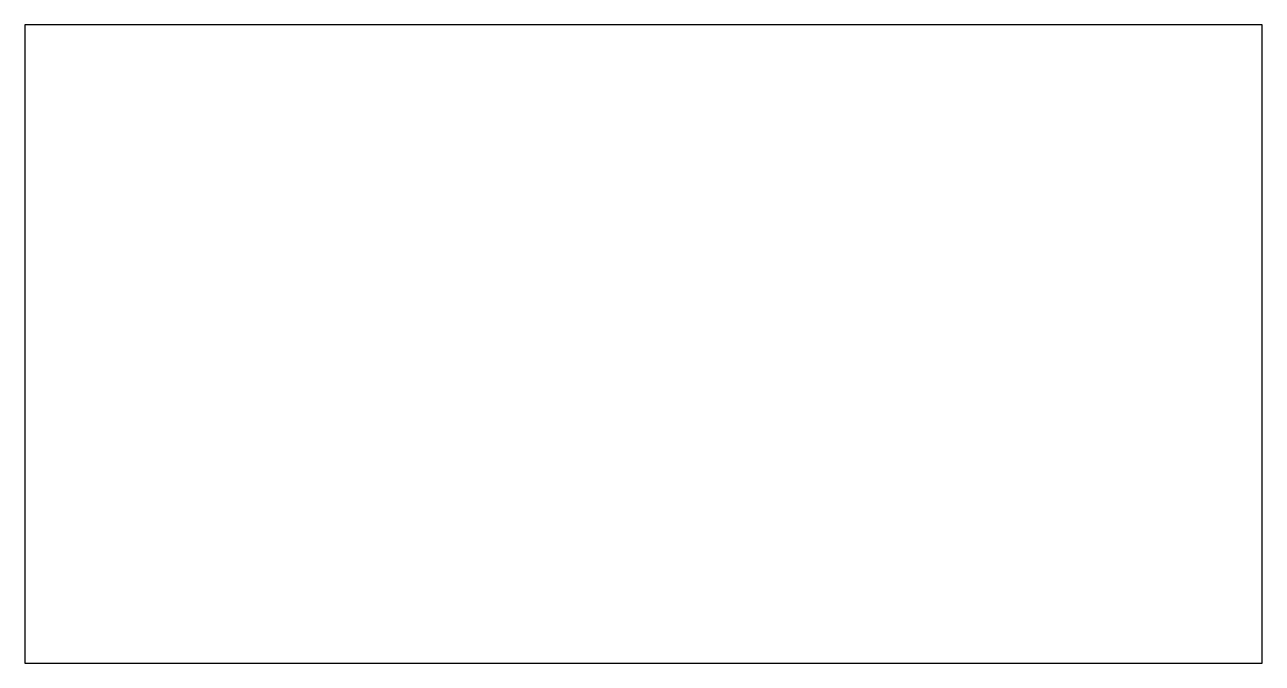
# Model space of a CAD drawing. Header units: inches. Extents: x -0.2 to 16.2, y -0.1 to 8.3.
import ezdxf

# ---------------------------------------------------------------- set-up
doc = ezdxf.new("R2010")
doc.units = ezdxf.units.IN
doc.header["$MEASUREMENT"] = 0

msp = doc.modelspace()

# ---------------------------------------------------------------- linework, layer by layer
msp.add_lwpolyline([(-0.202, 8.329), (-0.202, -0.144), (16.234, -0.144), (16.234, 8.329)], close=True)

doc.saveas('drawing.dxf')
